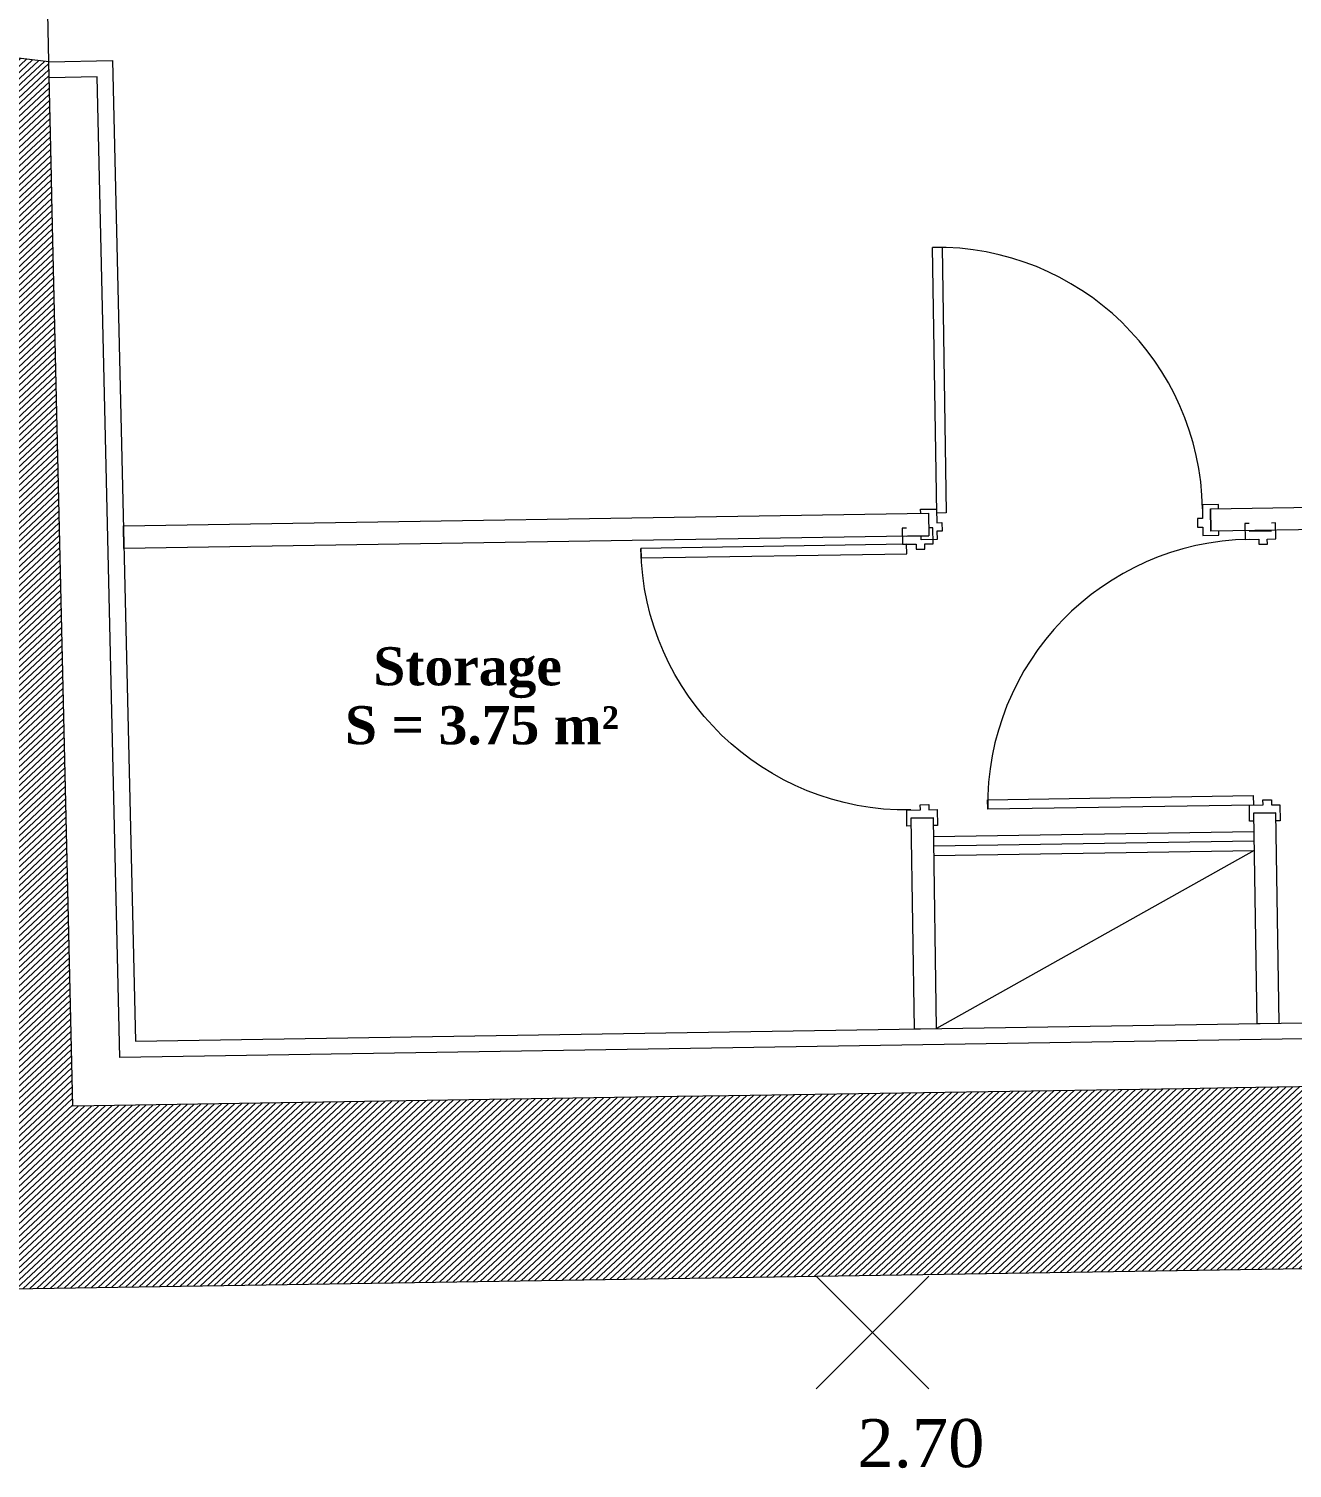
# Model space of a CAD drawing. Header units: millimetres. Extents: x -17502 to -16646, y 1856 to 2034.
# Drawn here: x -17428.72 to -17424.774, y 2007.789 to 2012.283 of the extents above; entities that cross this region are included whole.
import ezdxf
from ezdxf.enums import TextEntityAlignment as Align

# ---------------------------------------------------------------- set-up
doc = ezdxf.new("R2010")
doc.units = ezdxf.units.MM
doc.layers.get('0').update_dxf_attribs({"lineweight": 9})
for name, color, linetype in [('CALQUE_DE_PORTE', 7, 'Continuous'), ('cartouche', 7, 'Continuous'), ('CLOISON', 7, 'Continuous')]:
    doc.layers.add(name, color=color, linetype=linetype)
doc.styles.get("Standard").update_dxf_attribs({"font": 'times.ttf'})

# ---------------------------------------------------------------- blocks, each defined once
blk = doc.blocks.new('A$C62F0487B')
at = {"layer": 'CALQUE_DE_PORTE', "color": 15, "linetype": 'Continuous', "lineweight": 9}
blk.add_lwpolyline([(0.05, 0.9127), (0.08, 0.9127), (0.08, 0.0827), (0.05, 0.0827), (0.05, 0.9127)], close=True, dxfattribs=at)
for points in [[(0, 0.0827), (0, 0.0954), (0.05, 0.0954), (0.05, 0.0527), (0.0659, 0.0527), (0.0659, 0.0263), (0.05, 0.0263), (0.05, 0), (0, 0), (0, 0.0127)], [(0.93, 0.0827), (0.93, 0.0954), (0.88, 0.0954), (0.88, 0.0527), (0.8641, 0.0527), (0.8641, 0.0263), (0.88, 0.0263), (0.88, 0), (0.93, 0), (0.93, 0.0127)]]:
    blk.add_lwpolyline(points, dxfattribs=at)
blk.add_arc((0.05, 0.0827), 0.83, 0, 90, dxfattribs=at)
at = {"layer": 'CLOISON', "color": 1, "linetype": 'Continuous', "lineweight": 9}
for p, q in [((0.0246, 0.0827), (0.0246, 0.0127)), ((0.9054, 0.0827), (0.9054, 0.0127))]:
    blk.add_line(p, q, dxfattribs=at)

msp = doc.modelspace()

# ---------------------------------------------------------------- hatches: boundary and pattern name
at = {"lineweight": 9}
h = msp.add_hatch(dxfattribs=at)
h.set_pattern_fill('ANSI31', color=256, scale=0.0045, angle=358, style=0)
h.set_pattern_definition([(43, (2697.647914, 3561.128666), (-0.009744051569, 0.010449216012), [])])
edge = h.paths.add_edge_path()
edge.add_line((-17427.1152, 2021.5519), (-17428.4918, 2021.5519))
edge.add_arc((-17429.417, 2021.1855), 0.995, 21.6034, 31.4046)
edge.add_line((-17428.5677, 2021.704), (-17428.8494, 2021.532))
edge.add_arc((-17429.417, 2021.1855), 0.665, 1.8064, 31.4046, ccw=False)
edge.add_line((-17428.7523, 2021.2065), (-17428.5102, 2021.0119))
edge.add_line((-17428.5102, 2021.0119), (-17427.1902, 2021.0119))
edge.add_line((-17427.1902, 2021.0119), (-17427.1652, 2021.3019))
edge.add_line((-17427.1652, 2021.3019), (-17427.1652, 2021.3519))
edge.add_line((-17427.1652, 2021.3519), (-17427.1152, 2021.3519))
edge.add_line((-17427.1152, 2021.3519), (-17427.1152, 2021.5519))
edge = h.paths.add_edge_path()
edge.add_arc((-17429.417, 2021.1855), 0.995, 76.7594, 140.5539)
edge.add_line((-17430.1853, 2021.8177), (-17430.0217, 2021.7026))
edge.add_line((-17430.0217, 2021.7026), (-17429.993, 2021.7435))
edge.add_line((-17429.993, 2021.7435), (-17429.8554, 2021.6855))
edge.add_arc((-17429.417, 2021.1855), 0.665, 76.7594, 131.2533, ccw=False)
edge.add_line((-17429.2646, 2021.8328), (-17429.1891, 2022.1541))
edge = h.paths.add_edge_path()
edge.add_line((-17429.1305, 2020.2403), (-17429.4832, 2020.5238))
edge.add_arc((-17429.417, 2021.1855), 0.665, 158.5003, 264.2834, ccw=False)
edge.add_line((-17430.0357, 2021.4292), (-17430.1368, 2021.539))
edge.add_line((-17430.1368, 2021.539), (-17430.108, 2021.5799))
edge.add_line((-17430.108, 2021.5799), (-17430.2716, 2021.695))
edge.add_arc((-17429.417, 2021.1855), 0.995, 149.1997, 257.6506)
edge.add_line((-17429.6298, 2020.2135), (-17429.5869, 2018.9176))
edge.add_line((-17429.5869, 2018.9176), (-17429.387, 2018.9242))
edge.add_line((-17429.387, 2018.9242), (-17429.3886, 2018.9742))
edge.add_line((-17429.3886, 2018.9742), (-17429.3387, 2018.9758))
edge.add_line((-17429.3387, 2018.9758), (-17429.0662, 2019.0397))
edge.add_line((-17429.0662, 2019.0397), (-17429.1305, 2020.2403))
h.paths.add_polyline_path([(-17429.3023, 2017.8764), (-17429.3523, 2017.8748), (-17429.3539, 2017.9247), (-17429.5538, 2017.9181), (-17429.4914, 2016.0321), (-17429.2915, 2016.0387), (-17429.2932, 2016.0887), (-17429.2432, 2016.0904), (-17428.9663, 2016.1553), (-17428.9929, 2017.7536), (-17428.9987, 2017.8261)])
h.paths.add_polyline_path([(-17429.2068, 2014.991), (-17429.2568, 2014.9893), (-17429.2585, 2015.0393), (-17429.4584, 2015.0327), (-17429.3881, 2012.9095), (-17429.1805, 2012.9139), (-17429.1815, 2012.9639), (-17429.1315, 2012.9649), (-17428.6747, 2013.0394), (-17428.681, 2013.3394), (-17428.401, 2013.3452), (-17428.4046, 2013.5152), (-17428.8345, 2013.5062), (-17428.8449, 2014.0061), (-17428.415, 2014.0151), (-17428.4185, 2014.185), (-17428.6985, 2014.1792), (-17428.7018, 2014.3392), (-17428.7137, 2014.9092)])
h.paths.add_polyline_path([(-17429.1163, 2012.2351), (-17429.1663, 2012.234), (-17429.1674, 2012.284), (-17429.3673, 2012.2798), (-17429.237, 2008.3414), (-17423.2149, 2008.4358), (-17423.1976, 2009.7457), (-17423.4076, 2009.7485), (-17423.4083, 2009.6985), (-17423.4582, 2009.6991), (-17423.4597, 2009.5891), (-17423.8097, 2009.5937), (-17423.8176, 2008.9938), (-17424.955, 2008.9759), (-17425.115, 2008.9734), (-17426.5348, 2008.9512), (-17426.6948, 2008.9487), (-17428.5823, 2008.9191), (-17428.6481, 2011.7597), (-17428.6493, 2011.8197), (-17428.6568, 2012.1796)])
h.paths.add_polyline_path([(-17423.7247, 2013.0039), (-17423.7406, 2011.803), (-17423.3706, 2011.7981), (-17423.3713, 2011.7482), (-17423.1713, 2011.7455), (-17423.1533, 2013.1114), (-17423.3533, 2013.114), (-17423.3539, 2013.064), (-17423.4039, 2013.0647)])
h.paths.add_polyline_path([(-17423.4334, 2010.8289), (-17423.7937, 2010.8036), (-17423.7977, 2010.5037), (-17423.4477, 2010.4991), (-17423.4492, 2010.3891), (-17423.3992, 2010.3884), (-17423.3998, 2010.3384), (-17423.1898, 2010.3356), (-17423.1827, 2010.8756), (-17423.3827, 2010.8782), (-17423.3834, 2010.8282)])
edge = h.paths.add_edge_path()
edge.add_line((-17423.6764, 2016.6712), (-17423.707, 2014.3538))
edge.add_line((-17423.707, 2014.3538), (-17423.3878, 2014.2846))
edge.add_line((-17423.3878, 2014.2846), (-17423.3378, 2014.2839))
edge.add_line((-17423.3378, 2014.2839), (-17423.3385, 2014.2339))
edge.add_line((-17423.3385, 2014.2339), (-17423.1385, 2014.2313))
edge.add_line((-17423.1385, 2014.2313), (-17423.1104, 2016.3641))
edge.add_arc((-17423.0452, 2017.6141), 1.2517, 267.0149, 361.1715)
edge.add_line((-17421.7938, 2017.6397), (-17418.416, 2017.6555))
edge.add_line((-17418.416, 2017.6555), (-17418.4216, 2019.069))
edge.add_line((-17418.4216, 2019.069), (-17418.6216, 2019.0682))
edge.add_line((-17418.6216, 2019.0682), (-17418.6214, 2019.0182))
edge.add_line((-17418.6214, 2019.0182), (-17418.6714, 2019.018))
edge.add_line((-17418.6714, 2019.018), (-17418.9613, 2018.9919))
edge.add_line((-17418.9613, 2018.9919), (-17418.9578, 2018.1119))
edge.add_line((-17418.9578, 2018.1119), (-17423.6577, 2018.091))
edge.add_line((-17423.6577, 2018.091), (-17423.6667, 2017.4111))
edge.add_line((-17423.6667, 2017.4111), (-17423.0967, 2017.4036))
edge.add_line((-17423.0967, 2017.4036), (-17423.0937, 2017.6336))
edge.add_line((-17423.0937, 2017.6336), (-17422.0937, 2017.6383))
edge.add_arc((-17423.0464, 2017.6147), 0.9529, -93.6176, 1.4179, ccw=False)
edge.add_line((-17423.1065, 2016.6637), (-17423.6764, 2016.6712))
h.paths.add_polyline_path([(-17420.9243, 2021.5519), (-17418.4314, 2021.5519), (-17418.4255, 2020.069), (-17418.6255, 2020.0682), (-17418.6257, 2020.1182), (-17418.6757, 2020.118), (-17418.9658, 2020.1419), (-17418.9693, 2021.0119), (-17419.1216, 2021.0119), (-17420.1116, 2021.0119), (-17420.8493, 2021.0119), (-17420.8743, 2021.3019), (-17420.8743, 2021.3519), (-17420.9243, 2021.3519)])
h.paths.add_polyline_path([(-17423.7047, 2021.5519), (-17423.7047, 2021.3519), (-17423.6547, 2021.3519), (-17423.6547, 2021.3019), (-17423.6193, 2021.0119), (-17423.5593, 2021.0119), (-17421.9993, 2021.0119), (-17421.9743, 2021.3019), (-17421.9743, 2021.3519), (-17421.9243, 2021.3519), (-17421.9243, 2021.5519)])
h.paths.add_polyline_path([(-17426.1152, 2021.5519), (-17426.1152, 2021.3519), (-17426.0652, 2021.3519), (-17426.0652, 2021.3019), (-17426.0402, 2021.0119), (-17424.6902, 2021.0119), (-17424.6547, 2021.3019), (-17424.6547, 2021.3519), (-17424.6047, 2021.3519), (-17424.6047, 2021.5519)])

# ---------------------------------------------------------------- linework, layer by layer
for points in [[(-17428.6568, 2012.1796), (-17428.6747, 2013.0394)], [(-17423.8176, 2008.9938), (-17424.955, 2008.9759), (-17424.955, 2008.9759), (-17424.955, 2008.9759), (-17425.115, 2008.9734), (-17425.115, 2008.9734), (-17425.115, 2008.9734), (-17426.5348, 2008.9512), (-17426.5348, 2008.9512), (-17426.5348, 2008.9512), (-17426.6948, 2008.9487), (-17426.6948, 2008.9487), (-17426.6948, 2008.9487), (-17428.5823, 2008.9191), (-17428.6481, 2011.7597), (-17428.6493, 2011.8197), (-17428.6568, 2012.1796), (-17429.1163, 2012.2351)], [(-17425.8941, 2009.7615), (-17424.8942, 2009.7772)], [(-17425.8936, 2009.7315), (-17424.8937, 2009.7472)], [(-17425.8932, 2009.7015), (-17424.8933, 2009.7172)], [(-17424.8933, 2009.7172), (-17425.8847, 2009.1615)], [(-17429.237, 2008.3414), (-17423.2149, 2008.4358)]]:
    msp.add_lwpolyline(points, dxfattribs=at)
at = {"color": 14, "lineweight": 9}
for points in [[(-17428.6568, 2012.1796), (-17428.4579, 2012.1842), (-17428.3869, 2009.1222), (-17423.8149, 2009.1941), (-17423.8156, 2009.1438), (-17428.4358, 2009.0714), (-17428.5067, 2012.1327), (-17428.6558, 2012.1296)], [(-17425.0292, 2010.7843), (-17423.7937, 2010.8036), (-17423.7947, 2010.7336), (-17425.0281, 2010.7142)], [(-17428.4242, 2010.7311), (-17425.9099, 2010.7705), (-17425.9088, 2010.7004), (-17428.4226, 2010.6608)], [(-17425.895, 2009.8197), (-17425.965, 2009.8186), (-17425.9547, 2009.1604), (-17425.8847, 2009.1615)], [(-17424.8251, 2009.8347), (-17424.8951, 2009.8336), (-17424.8848, 2009.1773), (-17424.8148, 2009.1784)]]:
    msp.add_lwpolyline(points, close=True, dxfattribs=at)
at = {"color": 1, "lineweight": 9}
for points in [[(-17425.9089, 2008.0364), (-17426.2609, 2008.3884)], [(-17425.9089, 2008.3884), (-17426.2609, 2008.0364)]]:
    msp.add_lwpolyline(points, dxfattribs=at)

# ---------------------------------------------------------------- block references
at = {"lineweight": 9}
for p, rotation in [((-17425.9332, 2010.6874), 0.8932799119493557), ((-17424.812, 2009.8103), 90.89915953819373)]:
    msp.add_blockref('A$C62F0487B', p, dxfattribs=dict(at, rotation=rotation))
at = {"lineweight": 9, "xscale": -1, "rotation": 90.89630825714217}
msp.add_blockref('A$C62F0487B', (-17425.8965, 2010.7251), dxfattribs=at)

# ---------------------------------------------------------------- texts
at = {"lineweight": 9, "char_height": 0.119, "width": 1.023543, "attachment_point": 1, "rotation": 359.9727}
for s, insert in [('\\pi0.22988;{\\fTimes New Roman|b1|i0|c0|p18;Storage}', (-17427.8737, 2010.3524)), ('\\pi0.099442;{\\fTimes New Roman|b1|i0|c0|p18;S = 3.75 m²}', (-17427.8317, 2010.1684))]:
    msp.add_mtext(s, dxfattribs=dict(at, insert=insert))
at = {"layer": 'cartouche', "color": 1}
msp.add_text('2.70', height=0.15, dxfattribs=at).set_placement((-17425.7355, 2007.7918), align=Align.RIGHT)

doc.saveas('drawing.dxf')
